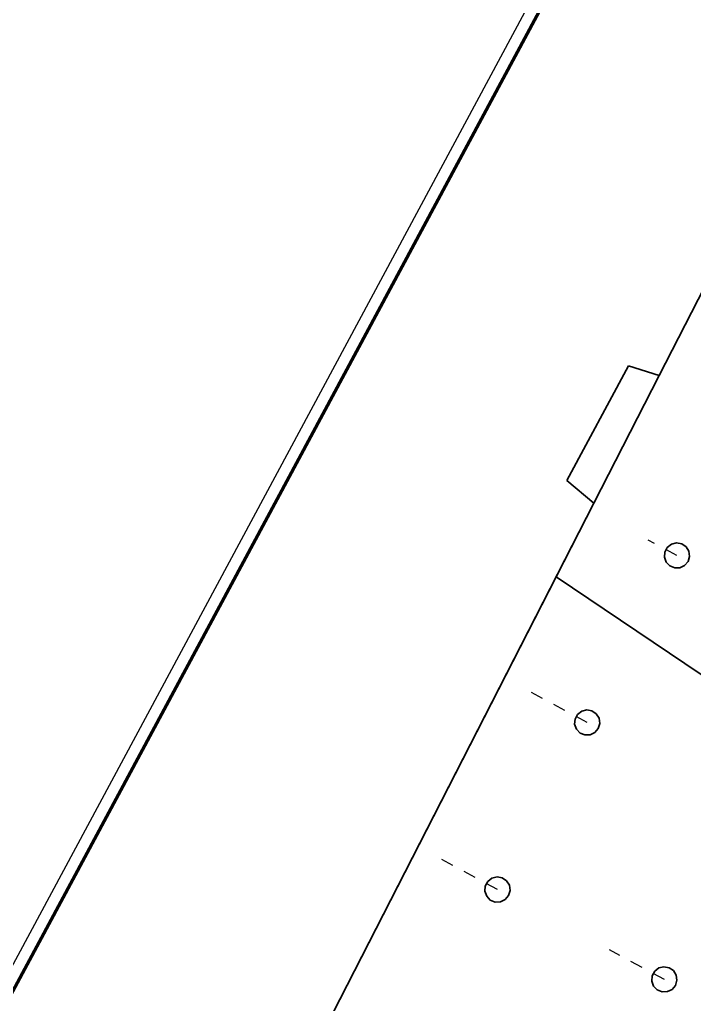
# Model space of a CAD drawing. Header units: metres. Extents: x 2711799 to 2711985, y 1236908 to 1237087.
# Drawn here: x 2711831.05 to 2711836.39, y 1236916.34 to 1236924.13 of the extents above; entities that cross this region are included whole.
import ezdxf

# ---------------------------------------------------------------- set-up
doc = ezdxf.new("R2010")
doc.units = ezdxf.units.M
doc.linetypes.add('AUSGEZOGEN', pattern=[0])
doc.linetypes.add('VERDECKT2_S2', pattern=[0.18, 0.1, -0.08])
for name, color, linetype, lineweight in [('XR$9$Beton Ansicht', 7, 'AUSGEZOGEN', 35), ('XR$9$Beton verdeckt vorne', 7, 'VERDECKT2_S2', 25), ('XR$9$STANDARD_1', 7, 'AUSGEZOGEN', 13)]:
    doc.layers.add(name, color=color, linetype=linetype, lineweight=lineweight)

msp = doc.modelspace()

# ---------------------------------------------------------------- linework, layer by layer
at = {"layer": 'XR$9$Beton Ansicht', "transparency": 33554687}
for p, q in [((2711841.9816, 1236936.8871, 640.05), (2711828.8266, 1236912.4193, 640.05)), ((2711828.8266, 1236912.4193, 640.05), (2711836.1483, 1236926.0374, 640.05)), ((2711836.1081, 1236921.3163, 640.05), (2711837.0838, 1236923.2214, 640.05)), ((2711836.1081, 1236921.3163, 640.05), (2711837.0838, 1236923.2214, 640.05)), ((2711837.0838, 1236923.2214, 640.05), (2711836.1081, 1236921.3163, 640.05)), ((2711835.3763, 1236920.4835, 640.05), (2711835.864, 1236921.3907, 640.05)), ((2711835.3763, 1236920.4835, 640.05), (2711835.864, 1236921.3907, 640.05)), ((2711835.864, 1236921.3907, 640.05), (2711835.3763, 1236920.4835, 640.05)), ((2711835.864, 1236921.3907, 640.05), (2711836.1081, 1236921.3163, 640.05)), ((2711835.864, 1236921.3907, 640.05), (2711836.1081, 1236921.3163, 640.05)), ((2711836.1081, 1236921.3163, 640.05), (2711835.864, 1236921.3907, 640.05)), ((2711836.1081, 1236921.3163, 640.05), (2711835.5908, 1236920.3062, 640.05)), ((2711835.5908, 1236920.3062, 640.05), (2711836.1081, 1236921.3163, 640.05)), ((2711835.5908, 1236920.3062, 640.05), (2711835.3763, 1236920.4835, 640.05)), ((2711835.5908, 1236920.3062, 640.05), (2711835.3763, 1236920.4835, 640.05)), ((2711835.3763, 1236920.4835, 640.05), (2711835.5908, 1236920.3062, 640.05)), ((2711833.3771, 1236915.9837, 640.05), (2711835.5908, 1236920.3062, 640.05)), ((2711835.292, 1236919.7227, 640.05), (2711835.5908, 1236920.3062, 640.05)), ((2711835.5908, 1236920.3062, 640.05), (2711835.292, 1236919.7227, 640.05)), ((2711836.2044, 1236919.9808, 640.05), (2711836.2448, 1236919.9907, 640.05)), ((2711836.2448, 1236919.9907, 640.05), (2711836.2857, 1236919.9833, 640.05)), ((2711836.1487, 1236919.8773, 640.05), (2711836.1518, 1236919.9187, 640.05)), ((2711836.1518, 1236919.9187, 640.05), (2711836.1715, 1236919.9554, 640.05)), ((2711836.1715, 1236919.9554, 640.05), (2711836.2044, 1236919.9808, 640.05)), ((2711836.2857, 1236919.9833, 640.05), (2711836.32, 1236919.9599, 640.05)), ((2711836.32, 1236919.9599, 640.05), (2711836.3419, 1236919.9245, 640.05)), ((2711836.3419, 1236919.9245, 640.05), (2711836.3475, 1236919.8833, 640.05)), ((2711836.1627, 1236919.8381, 640.05), (2711836.1487, 1236919.8773, 640.05)), ((2711836.1915, 1236919.8081, 640.05), (2711836.1627, 1236919.8381, 640.05)), ((2711836.3359, 1236919.8434, 640.05), (2711836.309, 1236919.8116, 640.05)), ((2711836.3475, 1236919.8833, 640.05), (2711836.3359, 1236919.8434, 640.05)), ((2711836.23, 1236919.7923, 640.05), (2711836.1915, 1236919.8081, 640.05)), ((2711836.2715, 1236919.7936, 640.05), (2711836.23, 1236919.7923, 640.05)), ((2711836.309, 1236919.8116, 640.05), (2711836.2715, 1236919.7936, 640.05)), ((2711833.3771, 1236915.9837, 640.05), (2711835.292, 1236919.7227, 640.05)), ((2711835.292, 1236919.7227, 640.05), (2711833.3771, 1236915.9837, 640.05)), ((2711839.5029, 1236916.8851, 640.05), (2711835.292, 1236919.7227, 640.05)), ((2711835.292, 1236919.7227, 640.05), (2711839.5029, 1236916.8851, 640.05)), ((2711835.4941, 1236918.6596, 640.05), (2711835.5345, 1236918.6695, 640.05)), ((2711835.5345, 1236918.6695, 640.05), (2711835.5754, 1236918.6621, 640.05)), ((2711835.5754, 1236918.6621, 640.05), (2711835.6097, 1236918.6387, 640.05)), ((2711835.4384, 1236918.5561, 640.05), (2711835.4415, 1236918.5976, 640.05)), ((2711835.4415, 1236918.5976, 640.05), (2711835.4612, 1236918.6342, 640.05)), ((2711835.4612, 1236918.6342, 640.05), (2711835.4941, 1236918.6596, 640.05)), ((2711835.6097, 1236918.6387, 640.05), (2711835.6316, 1236918.6033, 640.05)), ((2711835.6316, 1236918.6033, 640.05), (2711835.6372, 1236918.5621, 640.05)), ((2711835.4524, 1236918.517, 640.05), (2711835.4384, 1236918.5561, 640.05)), ((2711835.4812, 1236918.4869, 640.05), (2711835.4524, 1236918.517, 640.05)), ((2711835.6256, 1236918.5222, 640.05), (2711835.5987, 1236918.4905, 640.05)), ((2711835.6372, 1236918.5621, 640.05), (2711835.6256, 1236918.5222, 640.05)), ((2711835.5197, 1236918.4712, 640.05), (2711835.4812, 1236918.4869, 640.05)), ((2711835.5612, 1236918.4724, 640.05), (2711835.5197, 1236918.4712, 640.05)), ((2711835.5987, 1236918.4905, 640.05), (2711835.5612, 1236918.4724, 640.05)), ((2711834.7509, 1236917.313, 640.05), (2711834.7838, 1236917.3385, 640.05)), ((2711834.7838, 1236917.3385, 640.05), (2711834.8241, 1236917.3484, 640.05)), ((2711834.8241, 1236917.3484, 640.05), (2711834.8651, 1236917.3409, 640.05)), ((2711834.8651, 1236917.3409, 640.05), (2711834.8994, 1236917.3175, 640.05)), ((2711834.7281, 1236917.2349, 640.05), (2711834.7312, 1236917.2764, 640.05)), ((2711834.7312, 1236917.2764, 640.05), (2711834.7509, 1236917.313, 640.05)), ((2711834.8994, 1236917.3175, 640.05), (2711834.9213, 1236917.2822, 640.05)), ((2711834.9213, 1236917.2822, 640.05), (2711834.9269, 1236917.241, 640.05)), ((2711834.7421, 1236917.1958, 640.05), (2711834.7281, 1236917.2349, 640.05)), ((2711834.7709, 1236917.1658, 640.05), (2711834.7421, 1236917.1958, 640.05)), ((2711834.9153, 1236917.201, 640.05), (2711834.8884, 1236917.1693, 640.05)), ((2711834.9269, 1236917.241, 640.05), (2711834.9153, 1236917.201, 640.05)), ((2711834.8094, 1236917.15, 640.05), (2711834.7709, 1236917.1658, 640.05)), ((2711834.8509, 1236917.1513, 640.05), (2711834.8094, 1236917.15, 640.05)), ((2711834.8884, 1236917.1693, 640.05), (2711834.8509, 1236917.1513, 640.05)), ((2711836.1049, 1236916.6282, 640.05), (2711836.1453, 1236916.638, 640.05)), ((2711836.1453, 1236916.638, 640.05), (2711836.1862, 1236916.6306, 640.05)), ((2711836.0492, 1236916.5246, 640.05), (2711836.0523, 1236916.5661, 640.05)), ((2711836.0523, 1236916.5661, 640.05), (2711836.072, 1236916.6027, 640.05)), ((2711836.072, 1236916.6027, 640.05), (2711836.1049, 1236916.6282, 640.05)), ((2711836.1862, 1236916.6306, 640.05), (2711836.2206, 1236916.6072, 640.05)), ((2711836.2206, 1236916.6072, 640.05), (2711836.2425, 1236916.5719, 640.05)), ((2711836.2425, 1236916.5719, 640.05), (2711836.2481, 1236916.5307, 640.05)), ((2711836.0633, 1236916.4855, 640.05), (2711836.0492, 1236916.5246, 640.05)), ((2711836.092, 1236916.4554, 640.05), (2711836.0633, 1236916.4855, 640.05)), ((2711836.2364, 1236916.4907, 640.05), (2711836.2095, 1236916.459, 640.05)), ((2711836.2481, 1236916.5307, 640.05), (2711836.2364, 1236916.4907, 640.05)), ((2711836.1305, 1236916.4397, 640.05), (2711836.092, 1236916.4554, 640.05)), ((2711836.1721, 1236916.441, 640.05), (2711836.1305, 1236916.4397, 640.05)), ((2711836.2095, 1236916.459, 640.05), (2711836.1721, 1236916.441, 640.05))]:
    msp.add_line(p, q, dxfattribs=at)
at = {"layer": 'XR$9$Beton Ansicht', "color": 7, "linetype": 'AUSGEZOGEN', "lineweight": 35, "transparency": 33554687}
for p, q in [((2711841.9816, 1236936.8871, 640.05), (2711828.8266, 1236912.4193, 640.05)), ((2711828.8266, 1236912.4193, 640.05), (2711836.1483, 1236926.0374, 640.05)), ((2711836.1081, 1236921.3163, 640.05), (2711837.0838, 1236923.2214, 640.05)), ((2711836.1081, 1236921.3163, 640.05), (2711837.0838, 1236923.2214, 640.05)), ((2711837.0838, 1236923.2214, 640.05), (2711836.1081, 1236921.3163, 640.05)), ((2711835.3763, 1236920.4835, 640.05), (2711835.864, 1236921.3907, 640.05)), ((2711835.3763, 1236920.4835, 640.05), (2711835.864, 1236921.3907, 640.05)), ((2711835.864, 1236921.3907, 640.05), (2711835.3763, 1236920.4835, 640.05)), ((2711835.864, 1236921.3907, 640.05), (2711836.1081, 1236921.3163, 640.05)), ((2711835.864, 1236921.3907, 640.05), (2711836.1081, 1236921.3163, 640.05)), ((2711836.1081, 1236921.3163, 640.05), (2711835.864, 1236921.3907, 640.05)), ((2711836.1081, 1236921.3163, 640.05), (2711835.5908, 1236920.3062, 640.05)), ((2711835.5908, 1236920.3062, 640.05), (2711836.1081, 1236921.3163, 640.05)), ((2711835.5908, 1236920.3062, 640.05), (2711835.3763, 1236920.4835, 640.05)), ((2711835.5908, 1236920.3062, 640.05), (2711835.3763, 1236920.4835, 640.05)), ((2711835.3763, 1236920.4835, 640.05), (2711835.5908, 1236920.3062, 640.05)), ((2711833.3771, 1236915.9837, 640.05), (2711835.5908, 1236920.3062, 640.05)), ((2711835.292, 1236919.7227, 640.05), (2711835.5908, 1236920.3062, 640.05)), ((2711835.5908, 1236920.3062, 640.05), (2711835.292, 1236919.7227, 640.05)), ((2711836.2044, 1236919.9808, 640.05), (2711836.2448, 1236919.9907, 640.05)), ((2711836.2448, 1236919.9907, 640.05), (2711836.2857, 1236919.9833, 640.05)), ((2711836.1487, 1236919.8773, 640.05), (2711836.1518, 1236919.9187, 640.05)), ((2711836.1518, 1236919.9187, 640.05), (2711836.1715, 1236919.9554, 640.05)), ((2711836.1715, 1236919.9554, 640.05), (2711836.2044, 1236919.9808, 640.05)), ((2711836.2857, 1236919.9833, 640.05), (2711836.32, 1236919.9599, 640.05)), ((2711836.32, 1236919.9599, 640.05), (2711836.3419, 1236919.9245, 640.05)), ((2711836.3419, 1236919.9245, 640.05), (2711836.3475, 1236919.8833, 640.05)), ((2711836.1627, 1236919.8381, 640.05), (2711836.1487, 1236919.8773, 640.05)), ((2711836.1915, 1236919.8081, 640.05), (2711836.1627, 1236919.8381, 640.05)), ((2711836.3359, 1236919.8434, 640.05), (2711836.309, 1236919.8116, 640.05)), ((2711836.3475, 1236919.8833, 640.05), (2711836.3359, 1236919.8434, 640.05)), ((2711836.23, 1236919.7923, 640.05), (2711836.1915, 1236919.8081, 640.05)), ((2711836.2715, 1236919.7936, 640.05), (2711836.23, 1236919.7923, 640.05)), ((2711836.309, 1236919.8116, 640.05), (2711836.2715, 1236919.7936, 640.05)), ((2711833.3771, 1236915.9837, 640.05), (2711835.292, 1236919.7227, 640.05)), ((2711835.292, 1236919.7227, 640.05), (2711833.3771, 1236915.9837, 640.05)), ((2711839.5029, 1236916.8851, 640.05), (2711835.292, 1236919.7227, 640.05)), ((2711835.292, 1236919.7227, 640.05), (2711839.5029, 1236916.8851, 640.05)), ((2711835.4941, 1236918.6596, 640.05), (2711835.5345, 1236918.6695, 640.05)), ((2711835.5345, 1236918.6695, 640.05), (2711835.5754, 1236918.6621, 640.05)), ((2711835.5754, 1236918.6621, 640.05), (2711835.6097, 1236918.6387, 640.05)), ((2711835.4384, 1236918.5561, 640.05), (2711835.4415, 1236918.5976, 640.05)), ((2711835.4415, 1236918.5976, 640.05), (2711835.4612, 1236918.6342, 640.05)), ((2711835.4612, 1236918.6342, 640.05), (2711835.4941, 1236918.6596, 640.05)), ((2711835.6097, 1236918.6387, 640.05), (2711835.6316, 1236918.6033, 640.05)), ((2711835.6316, 1236918.6033, 640.05), (2711835.6372, 1236918.5621, 640.05)), ((2711835.4524, 1236918.517, 640.05), (2711835.4384, 1236918.5561, 640.05)), ((2711835.4812, 1236918.4869, 640.05), (2711835.4524, 1236918.517, 640.05)), ((2711835.6256, 1236918.5222, 640.05), (2711835.5987, 1236918.4905, 640.05)), ((2711835.6372, 1236918.5621, 640.05), (2711835.6256, 1236918.5222, 640.05)), ((2711835.5197, 1236918.4712, 640.05), (2711835.4812, 1236918.4869, 640.05)), ((2711835.5612, 1236918.4724, 640.05), (2711835.5197, 1236918.4712, 640.05)), ((2711835.5987, 1236918.4905, 640.05), (2711835.5612, 1236918.4724, 640.05)), ((2711834.7509, 1236917.313, 640.05), (2711834.7838, 1236917.3385, 640.05)), ((2711834.7838, 1236917.3385, 640.05), (2711834.8241, 1236917.3484, 640.05)), ((2711834.8241, 1236917.3484, 640.05), (2711834.8651, 1236917.3409, 640.05)), ((2711834.8651, 1236917.3409, 640.05), (2711834.8994, 1236917.3175, 640.05)), ((2711834.7281, 1236917.2349, 640.05), (2711834.7312, 1236917.2764, 640.05)), ((2711834.7312, 1236917.2764, 640.05), (2711834.7509, 1236917.313, 640.05)), ((2711834.8994, 1236917.3175, 640.05), (2711834.9213, 1236917.2822, 640.05)), ((2711834.9213, 1236917.2822, 640.05), (2711834.9269, 1236917.241, 640.05)), ((2711834.7421, 1236917.1958, 640.05), (2711834.7281, 1236917.2349, 640.05)), ((2711834.7709, 1236917.1658, 640.05), (2711834.7421, 1236917.1958, 640.05)), ((2711834.9153, 1236917.201, 640.05), (2711834.8884, 1236917.1693, 640.05)), ((2711834.9269, 1236917.241, 640.05), (2711834.9153, 1236917.201, 640.05)), ((2711834.8094, 1236917.15, 640.05), (2711834.7709, 1236917.1658, 640.05)), ((2711834.8509, 1236917.1513, 640.05), (2711834.8094, 1236917.15, 640.05)), ((2711834.8884, 1236917.1693, 640.05), (2711834.8509, 1236917.1513, 640.05)), ((2711836.1049, 1236916.6282, 640.05), (2711836.1453, 1236916.638, 640.05)), ((2711836.1453, 1236916.638, 640.05), (2711836.1862, 1236916.6306, 640.05)), ((2711836.0492, 1236916.5246, 640.05), (2711836.0523, 1236916.5661, 640.05)), ((2711836.0523, 1236916.5661, 640.05), (2711836.072, 1236916.6027, 640.05)), ((2711836.072, 1236916.6027, 640.05), (2711836.1049, 1236916.6282, 640.05)), ((2711836.1862, 1236916.6306, 640.05), (2711836.2206, 1236916.6072, 640.05)), ((2711836.2206, 1236916.6072, 640.05), (2711836.2425, 1236916.5719, 640.05)), ((2711836.2425, 1236916.5719, 640.05), (2711836.2481, 1236916.5307, 640.05)), ((2711836.0633, 1236916.4855, 640.05), (2711836.0492, 1236916.5246, 640.05)), ((2711836.092, 1236916.4554, 640.05), (2711836.0633, 1236916.4855, 640.05)), ((2711836.2364, 1236916.4907, 640.05), (2711836.2095, 1236916.459, 640.05)), ((2711836.2481, 1236916.5307, 640.05), (2711836.2364, 1236916.4907, 640.05)), ((2711836.1305, 1236916.4397, 640.05), (2711836.092, 1236916.4554, 640.05)), ((2711836.1721, 1236916.441, 640.05), (2711836.1305, 1236916.4397, 640.05)), ((2711836.2095, 1236916.459, 640.05), (2711836.1721, 1236916.441, 640.05))]:
    msp.add_line(p, q, dxfattribs=at)
at = {"layer": 'XR$9$Beton verdeckt vorne', "transparency": 33554687}
for p, q in [((2711836.2477, 1236919.8908, 640.05), (2711836.0209, 1236920.0127, 640.05)), ((2711835.5374, 1236918.5696, 640.05), (2711835.0541, 1236918.8294, 640.05)), ((2711834.8271, 1236917.2484, 640.05), (2711834.3438, 1236917.5083, 640.05)), ((2711836.1483, 1236916.5381, 640.05), (2711835.7131, 1236916.7721, 640.05))]:
    msp.add_line(p, q, dxfattribs=at)
at = {"layer": 'XR$9$Beton verdeckt vorne', "color": 7, "linetype": 'VERDECKT2_S2', "lineweight": 25, "transparency": 33554687}
for p, q in [((2711836.2477, 1236919.8908, 640.05), (2711836.0209, 1236920.0127, 640.05)), ((2711835.5374, 1236918.5696, 640.05), (2711835.0541, 1236918.8294, 640.05)), ((2711834.8271, 1236917.2484, 640.05), (2711834.3438, 1236917.5083, 640.05)), ((2711836.1483, 1236916.5381, 640.05), (2711835.7131, 1236916.7721, 640.05))]:
    msp.add_line(p, q, dxfattribs=at)
at = {"layer": 'XR$9$STANDARD_1', "color": 211, "linetype": 'AUSGEZOGEN', "lineweight": 100, "transparency": 33554687}
for p, q in [((2711828.8266, 1236912.4193, 640.05), (2711841.9816, 1236936.8871, 640.05)), ((2711841.9816, 1236936.8871, 640.05), (2711828.8266, 1236912.4193, 640.05))]:
    msp.add_line(p, q, dxfattribs=at)
at = {"layer": 'XR$9$STANDARD_1', "color": 211, "linetype": 'AUSGEZOGEN', "lineweight": 25, "transparency": 33554687}
for p, q in [((2711828.8266, 1236912.4193, 640.05), (2711841.9816, 1236936.8871, 640.05)), ((2711841.9816, 1236936.8871, 640.05), (2711828.8266, 1236912.4193, 640.05))]:
    msp.add_line(p, q, dxfattribs=at)
at = {"layer": 'XR$9$STANDARD_1', "color": 5, "linetype": 'AUSGEZOGEN', "lineweight": 25, "transparency": 33554687, "elevation": 0}
msp.add_lwpolyline([(2711841.9409, 1236937.0226), (2711828.6912, 1236912.3786), (2711836.9708, 1236907.9271), (2711850.2204, 1236932.5711), (2711841.9409, 1236937.0226)], dxfattribs=at)

doc.saveas('drawing.dxf')
